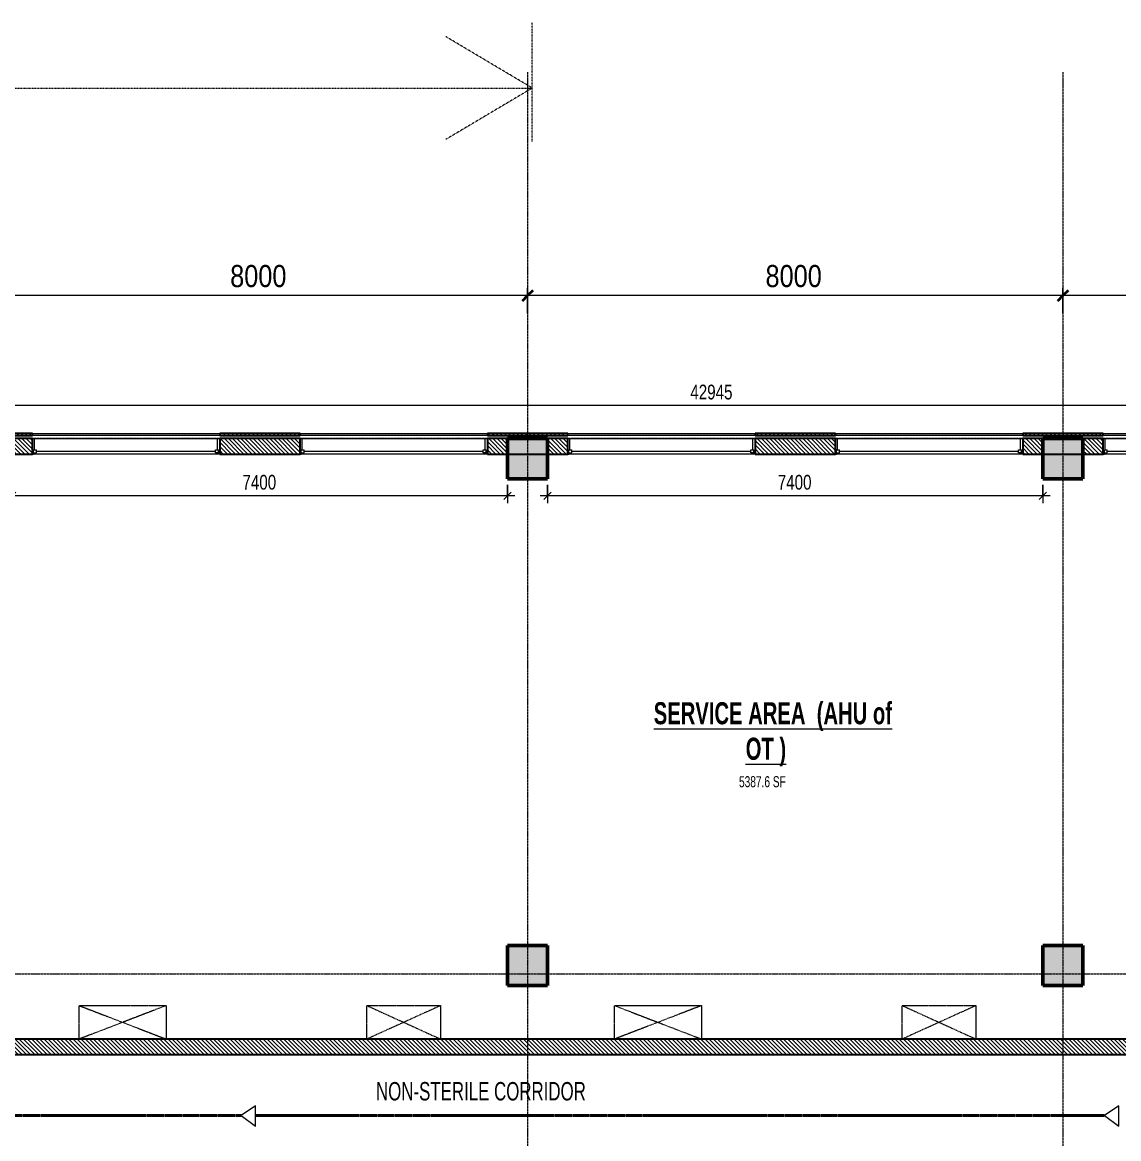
# Model space of a CAD drawing. Header units: millimetres. Extents: x -25222 to 91371, y -63339 to 20835.
# Drawn here: x 30185 to 46568, y 4147 to 20835 of the extents above; entities that cross this region are included whole.
import ezdxf

# ---------------------------------------------------------------- set-up
doc = ezdxf.new("R2010")
doc.units = ezdxf.units.MM
for name, pattern in [('Cut Out Line', [2, 1, -1]), ('Dash_2_', [6.35, 3.175, -3.175]), ('Grid Line', [22.225, 12.7, -3.175, 3.175, -3.175])]:
    doc.linetypes.add(name, pattern=pattern)
for name, color, linetype, lineweight in [('A-ANNO-DIMS', 211, 'Continuous', 9), ('A-ANNO-DIMS-110', 211, 'Continuous', 9), ('A-AREA-IDEN', 2, 'Continuous', 9), ('A-DETL', 90, 'Continuous', 5), ('A-DETL-HDLN', 90, 'Dash_2_', 5), ('A-DETL-THIN', 151, 'Continuous', 5), ('A-GLAZ', 151, 'Continuous', 5), ('A-WALL', 113, 'Continuous', 5), ('A-WALL-PATT', 111, 'Continuous', 25), ('G-ANNO-TEXT', 231, 'Continuous', 9), ('S-COLS', 52, 'Continuous', 5), ('S-GRID', 1, 'Continuous', 9)]:
    doc.layers.add(name, color=color, linetype=linetype, lineweight=lineweight)
doc.styles.add('Swis721 Cn BT_1', font='swissc.ttf', dxfattribs={"height": 330})
doc.styles.add('Swis721 Cn BT_10', font='swissc.ttf', dxfattribs={"width": 0.9, "height": 220})
doc.styles.add('Swis721 Cn BT_3', font='swissc.ttf', dxfattribs={"width": 0.8, "height": 165})
doc.styles.add('Swis721 Cn BT_4', font='swissc.ttf', dxfattribs={"width": 0.8, "height": 275})
doc.styles.add('Swis721 Cn BT_B', font='swisscb.ttf', dxfattribs={"width": 0.8, "height": 330})
doc.dimstyles.new('Diagonal_-2_mm_Swiss', dxfattribs={"dimscale": 304.8, "dimtxt": 222.071065, "dimasz": 0.360892, "dimexe": 0.360892, "dimexo": 0.0625, "dimgap": 0.072178, "dimtad": 1, "dimdec": 0, "dimzin": 0, "dimdsep": 46, "dimtxsty": 'Swis721 Cn BT_10', "dimblk1": 'OBLIQUE', "dimblk2": 'OBLIQUE', "dimsah": 1, "dimcen": 0.09, "dimdle": 0.360892, "dimazin": 0, "dimtfac": 1, "dimtdec": 4, "dimtix": 1, "dimtmove": 0, "dimatfit": 3, "dimfxl": 0.541339, "dimfxlon": 1, "dimtvp": 1, "dimtolj": 1, "dimtzin": 0, "dimarcsym": 2})
doc.dimstyles.new('Diagonal_-_2_5_mm_Swiss_Feet_Metric', dxfattribs={"dimscale": 304.8, "dimtxt": 333.106598, "dimasz": 0.541339, "dimexe": 0.360892, "dimexo": 0.0625, "dimgap": 0.072178, "dimtad": 1, "dimdec": 0, "dimzin": 0, "dimdsep": 46, "dimtxsty": 'Swis721 Cn BT_1', "dimblk1": 'OBLIQUE', "dimblk2": 'OBLIQUE', "dimsah": 1, "dimcen": 0.09, "dimdle": 0.866142, "dimazin": 0, "dimtfac": 1, "dimtdec": 4, "dimtix": 1, "dimtmove": 0, "dimatfit": 3, "dimfxl": 0.866142, "dimfxlon": 1, "dimtvp": 1, "dimtolj": 1, "dimtzin": 0, "dimarcsym": 2})
pattern_1 = [(315, (14219.89, -54691.457), (30.869454, 30.869454), [])]

# ---------------------------------------------------------------- blocks, each defined once
blk = doc.blocks.new('M_Concrete-Rectangular-Column - 600 x 600-V1-4_ FOURTH FLOOR - GA PLAN')
at = {"layer": 'S-COLS'}
blk.add_hatch(color=55, dxfattribs=at).paths.add_polyline_path([(300, 300), (-300, 300), (-300, -300), (300, -300)], flags=0)
at = {"layer": 'S-COLS', "color": 250, "lineweight": 50}
for p, q in [((300, 300), (-300, 300)), ((-300, 300), (-300, -300)), ((300, -300), (300, 300)), ((-300, -300), (300, -300))]:
    blk.add_line(p, q, dxfattribs=at)
blk = doc.blocks.new('M_Fixed - 2800_2578-14861139-4_ FOURTH FLOOR - GA PLAN')
at = {"layer": 'A-GLAZ', "lineweight": 9}
for p, q in [((-1400, 102), (-1368, 102)), ((-1368, -65), (-1368, 102)), ((1368, -65), (1368, 102)), ((1400, 102), (1368, 102)), ((-1400, -128), (-1381, -128)), ((-1381, -128), (-1381, -65)), ((-1381, -65), (-1337, -65)), ((-1381, -109), (-1337, -109)), ((-1337, -109), (-1337, -65)), ((-1337, -87), (1337, -87)), ((1337, -65), (1381, -65)), ((1337, -109), (1337, -65)), ((1381, -109), (1337, -109)), ((1381, -128), (1381, -65)), ((1399, -128), (1381, -128))]:
    blk.add_line(p, q, dxfattribs=at)
blk = doc.blocks.new('DIMBLOCK15-4_ FOURTH FLOOR - GA PLAN')
at = {"layer": 'A-ANNO-DIMS-110', "transparency": 16777216}
for p, q in [((45735, 16486), (45735, 16860)), ((53735, 16486), (53735, 16860)), ((53735, 16750), (45735, 16750)), ((45735, 16750), (45735, 16486)), ((53735, 16750), (53735, 16486))]:
    blk.add_line(p, q, dxfattribs=at)
at = {"layer": 'A-ANNO-DIMS-110', "lineweight": 35, "transparency": 16777216}
for p, q in [((45735, 16750), (45653, 16667)), ((45735, 16750), (45818, 16832)), ((53735, 16750), (53653, 16667)), ((53735, 16750), (53818, 16832))]:
    blk.add_line(p, q, dxfattribs=at)
at = {"layer": 'A-ANNO-DIMS-110', "color": 0, "transparency": 16777216, "insert": (49291, 17207), "char_height": 330, "width": 1065.94, "attachment_point": 1, "line_spacing_factor": 0.961347, "style": 'Swis721 Cn BT_1'}
blk.add_mtext('8000', dxfattribs=at)
blk = doc.blocks.new('_Oblique')
at = {"color": 0, "linetype": 'ByBlock', "lineweight": -2}
blk.add_line((-0.5, -0.5), (0.5, 0.5), dxfattribs=at)
blk = doc.blocks.new('DIMBLOCK16-4_ FOURTH FLOOR - GA PLAN')
at = {"layer": 'A-ANNO-DIMS-110', "transparency": 16777216}
for p, q in [((37735, 16486), (37735, 16860)), ((45735, 16486), (45735, 16860)), ((45735, 16750), (37735, 16750)), ((37735, 16750), (37735, 16486)), ((45735, 16750), (45735, 16486))]:
    blk.add_line(p, q, dxfattribs=at)
at = {"layer": 'A-ANNO-DIMS-110', "lineweight": 35, "transparency": 16777216}
for p, q in [((37735, 16750), (37653, 16667)), ((37735, 16750), (37818, 16832)), ((45735, 16750), (45653, 16667)), ((45735, 16750), (45818, 16832))]:
    blk.add_line(p, q, dxfattribs=at)
at = {"layer": 'A-ANNO-DIMS-110', "color": 0, "transparency": 16777216, "insert": (41291, 17207), "char_height": 330, "width": 1065.94, "attachment_point": 1, "line_spacing_factor": 0.961347, "style": 'Swis721 Cn BT_1'}
blk.add_mtext('8000', dxfattribs=at)
blk = doc.blocks.new('DIMBLOCK17-4_ FOURTH FLOOR - GA PLAN')
at = {"layer": 'A-ANNO-DIMS-110', "transparency": 16777216}
for p, q in [((29735, 16486), (29735, 16860)), ((37735, 16486), (37735, 16860)), ((37735, 16750), (29735, 16750)), ((29735, 16750), (29735, 16486)), ((37735, 16750), (37735, 16486))]:
    blk.add_line(p, q, dxfattribs=at)
at = {"layer": 'A-ANNO-DIMS-110', "lineweight": 35, "transparency": 16777216}
for p, q in [((29735, 16750), (29653, 16667)), ((29735, 16750), (29818, 16832)), ((37735, 16750), (37653, 16667)), ((37735, 16750), (37818, 16832))]:
    blk.add_line(p, q, dxfattribs=at)
at = {"layer": 'A-ANNO-DIMS-110', "color": 0, "transparency": 16777216, "insert": (33291, 17207), "char_height": 330, "width": 1065.94, "attachment_point": 1, "line_spacing_factor": 0.961347, "style": 'Swis721 Cn BT_1'}
blk.add_mtext('8000', dxfattribs=at)
blk = doc.blocks.new('DIMBLOCK102-4_ FOURTH FLOOR - GA PLAN')
at = {"layer": 'A-ANNO-DIMS-110', "transparency": 16777216}
for p, q in [((19020, 14940), (19020, 15215)), ((61965, 14940), (61965, 15215)), ((62075, 15105), (18910, 15105)), ((19020, 15105), (19020, 14940)), ((61965, 15105), (61965, 14940))]:
    blk.add_line(p, q, dxfattribs=at)
at = {"layer": 'A-ANNO-DIMS-110', "lineweight": 18, "transparency": 16777216}
for p, q in [((19020, 15105), (18965, 15050)), ((19020, 15105), (19075, 15160)), ((61965, 15105), (61910, 15050)), ((61965, 15105), (62020, 15160))]:
    blk.add_line(p, q, dxfattribs=at)
at = {"layer": 'A-ANNO-DIMS-110', "color": 0, "transparency": 16777216, "insert": (40167, 15418), "char_height": 220, "width": 782.54, "attachment_point": 1, "line_spacing_factor": 0.961347, "style": 'Swis721 Cn BT_10'}
blk.add_mtext('42945', dxfattribs=at)
blk = doc.blocks.new('DIMBLOCK104-4_ FOURTH FLOOR - GA PLAN')
at = {"layer": 'A-ANNO-DIMS-110', "transparency": 16777216}
for p, q in [((30035, 13922), (30035, 13647)), ((30035, 13757), (30035, 13922)), ((37435, 13922), (37435, 13647)), ((37435, 13757), (37435, 13922)), ((37545, 13757), (29925, 13757))]:
    blk.add_line(p, q, dxfattribs=at)
at = {"layer": 'A-ANNO-DIMS-110', "lineweight": 18, "transparency": 16777216}
for p, q in [((30035, 13757), (29980, 13702)), ((30035, 13757), (30090, 13812)), ((37435, 13757), (37380, 13702)), ((37435, 13757), (37490, 13812))]:
    blk.add_line(p, q, dxfattribs=at)
at = {"layer": 'A-ANNO-DIMS-110', "color": 0, "transparency": 16777216, "insert": (33474, 14070), "char_height": 220, "width": 626.03, "attachment_point": 1, "line_spacing_factor": 0.961347, "style": 'Swis721 Cn BT_10'}
blk.add_mtext('7400', dxfattribs=at)
blk = doc.blocks.new('DIMBLOCK105-4_ FOURTH FLOOR - GA PLAN')
at = {"layer": 'A-ANNO-DIMS-110', "transparency": 16777216}
for p, q in [((38035, 13922), (38035, 13647)), ((38035, 13757), (38035, 13922)), ((45435, 13922), (45435, 13647)), ((45435, 13757), (45435, 13922)), ((45545, 13757), (37925, 13757))]:
    blk.add_line(p, q, dxfattribs=at)
at = {"layer": 'A-ANNO-DIMS-110', "lineweight": 18, "transparency": 16777216}
for p, q in [((38035, 13757), (37980, 13702)), ((38035, 13757), (38090, 13812)), ((45435, 13757), (45380, 13702)), ((45435, 13757), (45490, 13812))]:
    blk.add_line(p, q, dxfattribs=at)
at = {"layer": 'A-ANNO-DIMS-110', "color": 0, "transparency": 16777216, "insert": (41474, 14070), "char_height": 220, "width": 626.03, "attachment_point": 1, "line_spacing_factor": 0.961347, "style": 'Swis721 Cn BT_10'}
blk.add_mtext('7400', dxfattribs=at)

msp = doc.modelspace()

# ---------------------------------------------------------------- hatches: boundary and pattern name
at = {"layer": 'A-WALL-PATT', "lineweight": 5}
h = msp.add_hatch(dxfattribs=at)
h.set_pattern_fill('FP_1', color=9, style=0, pattern_type=2)
h.set_pattern_definition(pattern_1)
h.paths.add_polyline_path([(56005.1, 14656.3), (62040.1, 14656.3), (62040.1, 14686.3), (55835.1, 14686.3), (55835.1, 14656.3)], flags=0)
h.paths.add_polyline_path([(49135.1, 14656.3), (50335.1, 14656.3), (50335.1, 14686.3), (49135.1, 14686.3)], flags=0)
h.paths.add_polyline_path([(51835.1, 14656.3), (54335.1, 14656.3), (54335.1, 14686.3), (51835.1, 14686.3)], flags=0)
h.paths.add_polyline_path([(46335.1, 14656.3), (46335.1, 14686.3), (45135.1, 14686.3), (45135.1, 14656.3), (46035.1, 14656.3)], flags=0)
h.paths.add_polyline_path([(42335.1, 14656.3), (42335.1, 14686.3), (41135.1, 14686.3), (41135.1, 14656.3)], flags=0)
h.paths.add_polyline_path([(29435.1, 14656.3), (30335.1, 14656.3), (30335.1, 14686.3), (29135.1, 14686.3), (29135.1, 14656.3)], flags=0)
h.paths.add_polyline_path([(38335.1, 14656.3), (38335.1, 14686.3), (37135.1, 14686.3), (37135.1, 14656.3), (38035.1, 14656.3)], flags=0)
h.paths.add_polyline_path([(34335.1, 14656.3), (34335.1, 14686.3), (33135.1, 14686.3), (33135.1, 14656.3), (33580.1, 14656.3)], flags=0)
h.paths.add_polyline_path([(26335.1, 14656.3), (26335.1, 14686.3), (25135.1, 14686.3), (25135.1, 14656.3), (26234.7, 14656.3)], flags=0)
h.paths.add_polyline_path([(22335.1, 14656.3), (22335.1, 14686.3), (21135.1, 14686.3), (21135.1, 14656.3), (21922.6, 14656.3)], flags=0)
h.paths.add_polyline_path([(19020.1, 14656.3), (19635.1, 14656.3), (19635.1, 14686.3), (19020.1, 14686.3)], flags=0)
h = msp.add_hatch(dxfattribs=at)
h.set_pattern_fill('FP_1', color=9, style=0, pattern_type=2)
h.set_pattern_definition(pattern_1)
h.paths.add_polyline_path([(21620.1, 14381.3), (21620.1, 14611.3), (21135.1, 14611.3), (21135.1, 14381.3), (21620.1, 14381.3)], flags=0)
h.paths.add_polyline_path([(22335.1, 14381.3), (22335.1, 14611.3), (21920.1, 14611.3), (21920.1, 14381.3)], flags=0)
h.paths.add_polyline_path([(19420.1, 14381.3), (19635.1, 14381.3), (19635.1, 14611.3), (19020.1, 14611.3), (19020.1, 14381.3), (19120.1, 14381.3)], flags=0)
h.paths.add_polyline_path([(50335.1, 14381.3), (50335.1, 14611.3), (49135.1, 14611.3), (49135.1, 14381.3)], flags=0)
h.paths.add_polyline_path([(53505.1, 14381.3), (53505.1, 14611.3), (51835.1, 14611.3), (51835.1, 14381.3)], flags=0)
h.paths.add_polyline_path([(46035.1, 14381.3), (46335.1, 14381.3), (46335.1, 14611.3), (46035.1, 14611.3), (46035.1, 14553.7)], flags=0)
h.paths.add_polyline_path([(45135.1, 14381.3), (45435.1, 14381.3), (45435.1, 14611.3), (45135.1, 14611.3)], flags=0)
h.paths.add_polyline_path([(33135.1, 14381.3), (34335.1, 14381.3), (34335.1, 14611.3), (33135.1, 14611.3)], flags=0)
h.paths.add_polyline_path([(38335.1, 14381.3), (38335.1, 14611.3), (38035.1, 14611.3), (38035.1, 14381.3)], flags=0)
h.paths.add_polyline_path([(41135.1, 14381.3), (42335.1, 14381.3), (42335.1, 14611.3), (41135.1, 14611.3)], flags=0)
h.paths.add_polyline_path([(37135.1, 14381.3), (37435.1, 14381.3), (37435.1, 14611.3), (37135.1, 14611.3)], flags=0)
h.paths.add_polyline_path([(26234.7, 14381.3), (26335.1, 14381.3), (26335.1, 14611.3), (25135.1, 14611.3), (25135.1, 14381.3)], flags=0)
h.paths.add_polyline_path([(29435.1, 14381.3), (29435.1, 14611.3), (29135.1, 14611.3), (29135.1, 14381.3)], flags=0)
h.paths.add_polyline_path([(30035.1, 14381.3), (30335.1, 14381.3), (30335.1, 14611.3), (30035.1, 14611.3), (30035.1, 14553.7)], flags=0)
h = msp.add_hatch(dxfattribs=at)
h.set_pattern_fill('FP_1', color=9, style=0, pattern_type=2)
h.set_pattern_definition(pattern_1)
h.paths.add_polyline_path([(51943.8, 5406.3), (53505.1, 5406.3), (53505.1, 5636.3), (-10104.9, 5636.3), (-10104.9, 5406.3), (48271.1, 5406.3)], flags=0)
at = {"layer": 'S-COLS'}
for points in [[(38035.1, 14011.3), (38035.1, 14611.3), (37435.1, 14611.3), (37435.1, 14011.3)], [(46035.1, 14011.3), (46035.1, 14611.3), (45435.1, 14611.3), (45435.1, 14011.3)], [(46035.1, 6436.3), (46035.1, 7036.3), (45435.1, 7036.3), (45435.1, 6436.3)]]:
    msp.add_hatch(color=8, dxfattribs=at).paths.add_polyline_path(points, flags=0)

# ---------------------------------------------------------------- linework, layer by layer
at = {"layer": 'A-DETL', "linetype": 'Cut Out Line'}
for p, q in [((32335, 6136.3), (31035, 5636.3)), ((31035, 6136.3), (32335, 5636.3)), ((31035, 5636.3), (31035, 6136.3)), ((31035, 6136.3), (32335, 6136.3)), ((32335, 6136.3), (32335, 5636.3)), ((35335, 6136.3), (36435, 5636.3)), ((36435, 6136.3), (35335, 5636.3)), ((35335, 5636.3), (35335, 6136.3)), ((35335, 6136.3), (36435, 6136.3)), ((36435, 6136.3), (36435, 5636.3)), ((40335, 6136.3), (39035, 5636.3)), ((39035, 6136.3), (40335, 5636.3)), ((39035, 5636.3), (39035, 6136.3)), ((39035, 6136.3), (40335, 6136.3)), ((40335, 6136.3), (40335, 5636.3)), ((44435, 6136.3), (43335, 5636.3)), ((43335, 6136.3), (44435, 5636.3)), ((43335, 5636.3), (43335, 6136.3)), ((43335, 6136.3), (44435, 6136.3)), ((44435, 6136.3), (44435, 5636.3))]:
    msp.add_line(p, q, dxfattribs=at)
at = {"layer": 'A-DETL', "linetype": 'Cut Out Line', "lineweight": 40}
for p, q in [((33455.1, 4492.2), (24068.3, 4492.2)), ((46355.1, 4492.2), (33668.3, 4492.2))]:
    msp.add_line(p, q, dxfattribs=at)
at = {"layer": 'A-DETL-HDLN'}
for p, q in [((37805.1, 19052.7), (37805.1, 20834.8)), ((37805.1, 19852.7), (36516, 20619.7)), ((13733.7, 19852.7), (37805.1, 19852.7)), ((37805.1, 19852.7), (36516, 19085.8))]:
    msp.add_line(p, q, dxfattribs=at)
at = {"layer": 'A-DETL-THIN'}
for p, q in [((33668.3, 4636.3), (33455.1, 4492.2)), ((33668.3, 4333.1), (33668.3, 4636.3)), ((46568.3, 4636.3), (46355.1, 4492.2)), ((46568.3, 4333.1), (46568.3, 4636.3)), ((33455.1, 4492.2), (33668.3, 4333.1)), ((46355.1, 4492.2), (46568.3, 4333.1))]:
    msp.add_line(p, q, dxfattribs=at)
at = {"layer": 'A-WALL', "lineweight": 25}
for p, q in [((30335.1, 14686.3), (29135.1, 14686.3)), ((30335.1, 14656.3), (30335.1, 14686.3)), ((34335.1, 14686.3), (33135.1, 14686.3)), ((33135.1, 14686.3), (33135.1, 14656.3)), ((34335.1, 14656.3), (34335.1, 14686.3)), ((38335.1, 14686.3), (37135.1, 14686.3)), ((37135.1, 14686.3), (37135.1, 14656.3)), ((38335.1, 14656.3), (38335.1, 14686.3)), ((42335.1, 14686.3), (41135.1, 14686.3)), ((41135.1, 14686.3), (41135.1, 14656.3)), ((42335.1, 14656.3), (42335.1, 14686.3)), ((46335.1, 14686.3), (45135.1, 14686.3)), ((45135.1, 14686.3), (45135.1, 14656.3)), ((46335.1, 14656.3), (46335.1, 14686.3)), ((29135.1, 14656.3), (30335.1, 14656.3)), ((30335.1, 14611.3), (29135.1, 14611.3)), ((30335.1, 14381.3), (30335.1, 14611.3)), ((33135.1, 14656.3), (34335.1, 14656.3)), ((34335.1, 14611.3), (33135.1, 14611.3)), ((33135.1, 14611.3), (33135.1, 14381.3)), ((34335.1, 14381.3), (34335.1, 14611.3)), ((37135.1, 14656.3), (38335.1, 14656.3)), ((38335.1, 14611.3), (37135.1, 14611.3)), ((37135.1, 14611.3), (37135.1, 14381.3)), ((38335.1, 14381.3), (38335.1, 14611.3)), ((41135.1, 14656.3), (42335.1, 14656.3)), ((42335.1, 14611.3), (41135.1, 14611.3)), ((41135.1, 14611.3), (41135.1, 14381.3)), ((42335.1, 14381.3), (42335.1, 14611.3)), ((45135.1, 14656.3), (46335.1, 14656.3)), ((46335.1, 14611.3), (45135.1, 14611.3)), ((45135.1, 14611.3), (45135.1, 14381.3)), ((46335.1, 14381.3), (46335.1, 14611.3)), ((29135.1, 14381.3), (30335.1, 14381.3)), ((33135.1, 14381.3), (34335.1, 14381.3)), ((37135.1, 14381.3), (38335.1, 14381.3)), ((41135.1, 14381.3), (42335.1, 14381.3)), ((45135.1, 14381.3), (46335.1, 14381.3)), ((53505.1, 5636.3), (-10104.9, 5636.3)), ((-10334.9, 5406.3), (53505.1, 5406.3))]:
    msp.add_line(p, q, dxfattribs=at)
at = {"layer": 'A-WALL'}
for p, q in [((30335.1, 14686.3), (33135.1, 14686.3)), ((34335.1, 14686.3), (37135.1, 14686.3)), ((38335.1, 14686.3), (41135.1, 14686.3)), ((42335.1, 14686.3), (45135.1, 14686.3)), ((46335.1, 14686.3), (49135.1, 14686.3)), ((33135.1, 14656.3), (30335.1, 14656.3)), ((30335.1, 14611.3), (33135.1, 14611.3)), ((37135.1, 14656.3), (34335.1, 14656.3)), ((34335.1, 14611.3), (37135.1, 14611.3)), ((41135.1, 14656.3), (38335.1, 14656.3)), ((38335.1, 14611.3), (41135.1, 14611.3)), ((45135.1, 14656.3), (42335.1, 14656.3)), ((42335.1, 14611.3), (45135.1, 14611.3)), ((49135.1, 14656.3), (46335.1, 14656.3)), ((46335.1, 14611.3), (49135.1, 14611.3)), ((33135.1, 14381.3), (30335.1, 14381.3)), ((37135.1, 14381.3), (34335.1, 14381.3)), ((41135.1, 14381.3), (38335.1, 14381.3)), ((45135.1, 14381.3), (42335.1, 14381.3)), ((49135.1, 14381.3), (46335.1, 14381.3))]:
    msp.add_line(p, q, dxfattribs=at)
at = {"layer": 'S-COLS', "color": 250, "lineweight": 50}
for p, q in [((38035.1, 14611.3), (37435.1, 14611.3)), ((37435.1, 14611.3), (37435.1, 14011.3)), ((38035.1, 14011.3), (38035.1, 14611.3)), ((46035.1, 14611.3), (45435.1, 14611.3)), ((45435.1, 14611.3), (45435.1, 14011.3)), ((46035.1, 14011.3), (46035.1, 14611.3)), ((37435.1, 14011.3), (38035.1, 14011.3)), ((45435.1, 14011.3), (46035.1, 14011.3)), ((46035.1, 7036.3), (45435.1, 7036.3)), ((45435.1, 7036.3), (45435.1, 6436.3)), ((46035.1, 6436.3), (46035.1, 7036.3)), ((45435.1, 6436.3), (46035.1, 6436.3))]:
    msp.add_line(p, q, dxfattribs=at)
at = {"layer": 'S-GRID', "linetype": 'Grid Line'}
for p, q in [((37735.1, 20089.7), (37735.1, -62440.6)), ((45735.1, 20089.7), (45735.1, -62440.6)), ((90711.2, 14611.3), (-24562.2, 14611.3)), ((-24562.2, 6611.3), (90711.2, 6611.3))]:
    msp.add_line(p, q, dxfattribs=at)

# ---------------------------------------------------------------- block references
at = {"layer": 'A-GLAZ'}
for p in [(31735.1, 14509.3), (35735.1, 14509.3), (39735.1, 14509.3), (43735.1, 14509.3), (47735.1, 14509.3)]:
    msp.add_blockref('M_Fixed - 2800_2578-14861139-4_ FOURTH FLOOR - GA PLAN', p, dxfattribs=at)
at = {"layer": 'S-COLS', "rotation": 270.0000000000001}
msp.add_blockref('M_Concrete-Rectangular-Column - 600 x 600-V1-4_ FOURTH FLOOR - GA PLAN', (37735.1, 6736.3), dxfattribs=at)

# ---------------------------------------------------------------- texts
at = {"layer": 'A-AREA-IDEN', "attachment_point": 1}
for s, insert, char_height, width, style in [('\\LSERVICE AREA  (AHU of', (39620.6, 10672), 330, 4035.374, 'Swis721 Cn BT_B'), ('\\LOT )', (40994.3, 10140.8), 330, 705.485, 'Swis721 Cn BT_B'), ('5387.6 SF', (40895.3, 9566), 165, 797.198, 'Swis721 Cn BT_3')]:
    msp.add_mtext(s, dxfattribs=dict(at, insert=insert, char_height=char_height, width=width, style=style))
at = {"layer": 'G-ANNO-TEXT', "color": 7, "insert": (35470.4, 4993.8), "char_height": 275, "width": 3576.809, "attachment_point": 1, "style": 'Swis721 Cn BT_4'}
msp.add_mtext('NON-STERILE CORRIDOR', dxfattribs=at)

# ---------------------------------------------------------------- dimensions: what is measured, and where the dimension line sits
at = {"layer": 'A-ANNO-DIMS'}
for base, p1, p2, dimstyle, override, picture, middle in [((29735.1, 16749.7), (37735.1, 16485.7), (29735.1, 16485.7), 'Diagonal_-_2_5_mm_Swiss_Feet_Metric', {"dimpost": '<>', "dimfxl": 8000.000028}, 'DIMBLOCK17-4_ FOURTH FLOOR - GA PLAN', (33735.1, 16941.1)), ((37735.1, 16749.7), (45735.1, 16485.7), (37735.1, 16485.7), 'Diagonal_-_2_5_mm_Swiss_Feet_Metric', {"dimpost": '<>', "dimfxl": 7999.999983}, 'DIMBLOCK16-4_ FOURTH FLOOR - GA PLAN', (41735.1, 16941.1)), ((45735.1, 16749.7), (53735.1, 16485.7), (45735.1, 16485.7), 'Diagonal_-_2_5_mm_Swiss_Feet_Metric', {"dimpost": '<>', "dimfxl": 7999.999983}, 'DIMBLOCK15-4_ FOURTH FLOOR - GA PLAN', (49735.1, 16941.1)), ((30035.1, 13757.4), (37435.1, 13922.4), (30035.1, 13922.4), 'Diagonal_-2_mm_Swiss', {"dimpost": '<>', "dimfxl": 7399.999968}, 'DIMBLOCK104-4_ FOURTH FLOOR - GA PLAN', (33735.1, 13892.1)), ((38035.1, 13757.4), (45435.1, 13922.4), (38035.1, 13922.4), 'Diagonal_-2_mm_Swiss', {"dimpost": '<>', "dimfxl": 7400}, 'DIMBLOCK105-4_ FOURTH FLOOR - GA PLAN', (41735.1, 13892.1))]:
    dim = msp.add_linear_dim(base=base, p1=p1, p2=p2, angle=0, dimstyle=dimstyle, override=override, dxfattribs=at)
    dim.commit()
    dim.dimension.update_dxf_attribs({"geometry": picture, "text_midpoint": middle})
dim = msp.add_linear_dim(base=(19020.1, 15105.2), p1=(61965.1, 14940.2), p2=(19020.1, 14940.2), dimstyle='Diagonal_-2_mm_Swiss', override={"dimpost": '<>', "dimfxl": 42945.00003}, dxfattribs=at)
dim.commit()
dim.dimension.update_dxf_attribs({"geometry": 'DIMBLOCK102-4_ FOURTH FLOOR - GA PLAN', "text_midpoint": (40492.6, 15240.3)})

doc.saveas('drawing.dxf')
